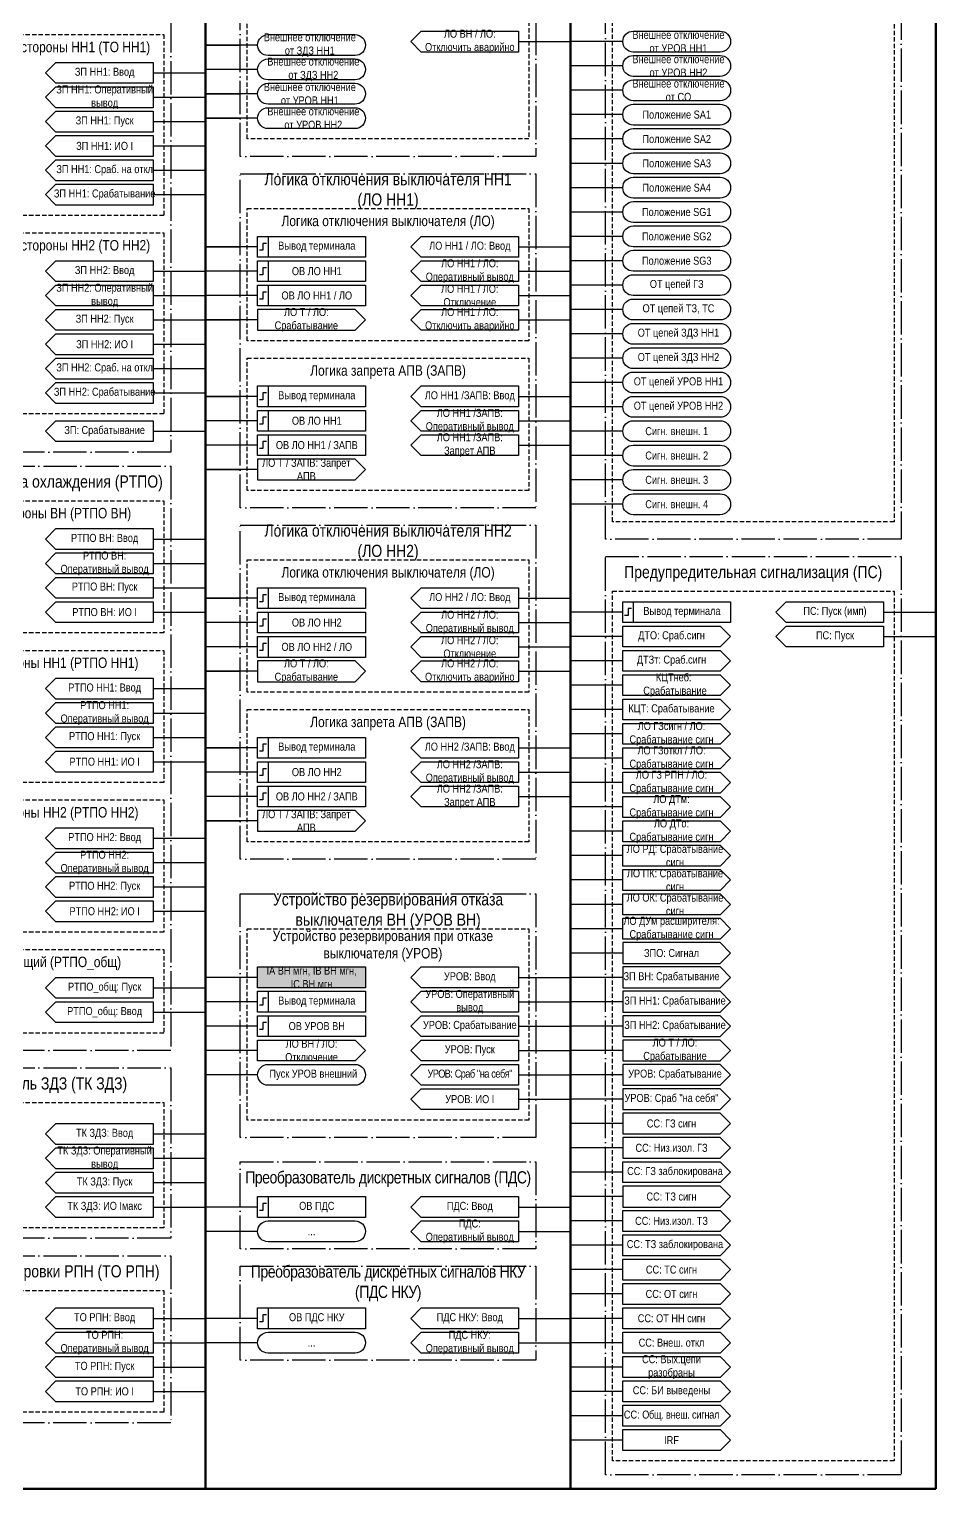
# Model space of a CAD drawing. Header units: millimetres. Extents: x -1143 to 1170, y -154 to 695.
# Drawn here: x -693.7 to -433, y 2 to 421.6 of the extents above; entities that cross this region are included whole.
import ezdxf

# ---------------------------------------------------------------- set-up
doc = ezdxf.new("R2010")
doc.units = ezdxf.units.MM
doc.linetypes.add('ACAD_ISO04W100', pattern=[30, 24, -3, 0, -3])
doc.linetypes.add('штриховая2', pattern=[0.375, 0.25, -0.125])
doc.layers.add('TEXT', color=7, linetype='Continuous', lineweight=25)
doc.layers.add('Основная', color=7, linetype='Continuous')
doc.styles.add('2.5_Gost_RD', font='ARIALN.TTF', dxfattribs={"height": 2.5})
doc.styles.add('3.5_Gost_RD', font='ARIALN.TTF', dxfattribs={"height": 3.5})

msp = doc.modelspace()

# ---------------------------------------------------------------- hatches: boundary and pattern name
at = {"ltscale": 100, "true_color": 0xef8637}
h = msp.add_hatch(color=30, dxfattribs=at)
h.dxf.hatch_style = 1
h.paths.add_polyline_path([(-628, 152), (-597, 152), (-597, 146), (-628, 146)])

# ---------------------------------------------------------------- linework, layer by layer
at = {"lineweight": 100, "ltscale": 100}
for p, q in [((-643, 658), (-643, 2)), ((-538, 658), (-538, 2)), ((-433, 658), (-433, 2)), ((-958, 2), (-433, 2))]:
    msp.add_line(p, q, dxfattribs=at)
at = {"ltscale": 100}
for p, q in [((-628, 417), (-643, 417)), ((-643, 417), (-633, 417)), ((-553, 418), (-538, 418)), ((-523, 418), (-538, 418)), ((-658, 409), (-643, 409)), ((-628, 410), (-643, 410)), ((-523, 411), (-538, 411)), ((-628, 403), (-643, 403)), ((-643, 403), (-633, 403)), ((-523, 404), (-538, 404)), ((-658, 402), (-643, 402)), ((-686, 398), (-689, 395)), ((-689, 395), (-686, 392)), ((-686, 398), (-658, 398)), ((-658, 395), (-643, 395)), ((-628, 396), (-643, 396)), ((-643, 396), (-633, 396)), ((-523, 397), (-538, 397)), ((-686, 391), (-689, 388)), ((-686, 391), (-658, 391)), ((-689, 388), (-686, 385)), ((-658, 388), (-643, 388)), ((-523, 390), (-538, 390)), ((-523, 383), (-538, 383)), ((-658, 381), (-643, 381)), ((-658, 374), (-643, 374)), ((-523, 376), (-538, 376)), ((-523, 369), (-538, 369)), ((-523, 362), (-538, 362)), ((-628, 359), (-643, 359)), ((-643, 359), (-633, 359)), ((-553, 359), (-538, 359)), ((-523, 355), (-538, 355)), ((-658, 352), (-643, 352)), ((-628, 352), (-643, 352)), ((-553, 352), (-538, 352)), ((-658, 345), (-643, 345)), ((-628, 345), (-643, 345)), ((-553, 345), (-538, 345)), ((-523, 348), (-538, 348)), ((-686, 341), (-689, 338)), ((-686, 341), (-658, 341)), ((-523, 341), (-538, 341)), ((-689, 338), (-686, 335)), ((-658, 338), (-643, 338)), ((-628, 338), (-643, 338)), ((-643, 338), (-633, 338)), ((-553, 338), (-538, 338)), ((-686, 334), (-689, 331)), ((-686, 334), (-658, 334)), ((-523, 334), (-538, 334)), ((-689, 331), (-686, 328)), ((-658, 331), (-643, 331)), ((-658, 324), (-643, 324)), ((-523, 327), (-538, 327)), ((-523, 320), (-538, 320)), ((-658, 317), (-643, 317)), ((-628, 316), (-643, 316)), ((-643, 316), (-633, 316)), ((-553, 316), (-538, 316)), ((-523, 313), (-538, 313)), ((-628, 309), (-643, 309)), ((-553, 309), (-538, 309)), ((-658, 306), (-643, 306)), ((-523, 306), (-538, 306)), ((-628, 302), (-643, 302)), ((-553, 302), (-538, 302)), ((-523, 299), (-538, 299)), ((-628, 295), (-643, 295)), ((-643, 295), (-633, 295)), ((-523, 292), (-538, 292)), ((-523, 285), (-538, 285)), ((-658, 275), (-643, 275)), ((-658, 268), (-643, 268)), ((-686, 264), (-689, 261)), ((-689, 261), (-686, 258)), ((-686, 264), (-658, 264)), ((-658, 261), (-643, 261)), ((-686, 257), (-689, 254)), ((-686, 257), (-658, 257)), ((-628, 258), (-643, 258)), ((-643, 258), (-633, 258)), ((-553, 258), (-538, 258)), ((-689, 254), (-686, 251)), ((-658, 254), (-643, 254)), ((-523, 254), (-538, 254)), ((-448, 254), (-433, 254)), ((-628, 251), (-643, 251)), ((-553, 251), (-538, 251)), ((-628, 244), (-643, 244)), ((-553, 244), (-538, 244)), ((-523, 247), (-538, 247)), ((-448, 247), (-433, 247)), ((-523, 240), (-538, 240)), ((-628, 237), (-643, 237)), ((-643, 237), (-633, 237)), ((-553, 237), (-538, 237)), ((-658, 232), (-643, 232)), ((-523, 233), (-538, 233)), ((-658, 225), (-643, 225)), ((-523, 226), (-538, 226)), ((-686, 221), (-689, 218)), ((-686, 221), (-658, 221)), ((-523, 219), (-538, 219)), ((-689, 218), (-686, 215)), ((-686, 214), (-689, 211)), ((-686, 214), (-658, 214)), ((-658, 218), (-643, 218)), ((-628, 215), (-643, 215)), ((-643, 215), (-633, 215)), ((-553, 215), (-538, 215)), ((-689, 211), (-686, 208)), ((-658, 211), (-643, 211)), ((-523, 212), (-538, 212)), ((-628, 208), (-643, 208)), ((-553, 208), (-538, 208)), ((-523, 205), (-538, 205)), ((-628, 201), (-643, 201)), ((-553, 201), (-538, 201)), ((-523, 198), (-538, 198)), ((-628, 194), (-643, 194)), ((-643, 194), (-633, 194)), ((-658, 189), (-643, 189)), ((-523, 191), (-538, 191)), ((-658, 182), (-643, 182)), ((-523, 184), (-538, 184)), ((-686, 178), (-689, 175)), ((-686, 178), (-658, 178)), ((-523, 177), (-538, 177)), ((-689, 175), (-686, 172)), ((-658, 175), (-643, 175)), ((-686, 171), (-689, 168)), ((-689, 168), (-686, 165)), ((-686, 171), (-658, 171)), ((-658, 168), (-643, 168)), ((-523, 170), (-538, 170)), ((-523, 163), (-538, 163)), ((-523, 156), (-538, 156)), ((-686, 149), (-689, 146)), ((-686, 149), (-658, 149)), ((-628, 149), (-643, 149)), ((-553, 149), (-538, 149)), ((-523, 149), (-538, 149)), ((-689, 146), (-686, 143)), ((-658, 146), (-643, 146)), ((-686, 142), (-689, 139)), ((-689, 139), (-686, 136)), ((-686, 142), (-658, 142)), ((-658, 142), (-658, 136)), ((-658, 139), (-643, 139)), ((-628, 142), (-643, 142)), ((-553, 142), (-538, 142)), ((-523, 142), (-538, 142)), ((-658, 136), (-686, 136)), ((-628, 135), (-643, 135)), ((-553, 135), (-538, 135)), ((-523, 135), (-538, 135)), ((-628, 128), (-643, 128)), ((-553, 128), (-538, 128)), ((-523, 128), (-538, 128)), ((-628, 121), (-643, 121)), ((-553, 121), (-538, 121)), ((-523, 121), (-538, 121)), ((-553, 114), (-538, 114)), ((-523, 114), (-538, 114)), ((-523, 107), (-538, 107)), ((-658, 104), (-643, 104)), ((-658, 97), (-643, 97)), ((-523, 100), (-538, 100)), ((-686, 93), (-689, 90)), ((-686, 93), (-658, 93)), ((-523, 93), (-538, 93)), ((-689, 90), (-686, 87)), ((-658, 90), (-643, 90)), ((-686, 86), (-689, 83)), ((-686, 86), (-658, 86)), ((-523, 86), (-538, 86)), ((-689, 83), (-686, 80)), ((-658, 83), (-643, 83)), ((-628, 83), (-643, 83)), ((-553, 83), (-538, 83)), ((-628, 76), (-643, 76)), ((-553, 76), (-538, 76)), ((-523, 79), (-538, 79)), ((-523, 72), (-538, 72)), ((-523, 65), (-538, 65)), ((-523, 58), (-538, 58)), ((-658, 51), (-643, 51)), ((-628, 51), (-643, 51)), ((-553, 51), (-538, 51)), ((-523, 51), (-538, 51)), ((-658, 44), (-643, 44)), ((-628, 44), (-643, 44)), ((-553, 44), (-538, 44)), ((-523, 44), (-538, 44)), ((-686, 40), (-689, 37)), ((-686, 40), (-658, 40)), ((-689, 37), (-686, 34)), ((-658, 37), (-643, 37)), ((-523, 37), (-538, 37)), ((-686, 33), (-689, 30)), ((-689, 30), (-686, 27)), ((-686, 33), (-658, 33)), ((-658, 30), (-643, 30)), ((-523, 30), (-538, 30)), ((-523, 23), (-538, 23)), ((-523, 16), (-538, 16))]:
    msp.add_line(p, q, dxfattribs=at)
at = {"color": 251, "linetype": 'ACAD_ISO04W100', "lineweight": 30, "ltscale": 0.4, "true_color": 0x58595b}
for points in [[(-528, 658), (-443, 658), (-443, 275), (-528, 275)], [(-738, 485), (-653, 485), (-653, 300), (-738, 300)], [(-633, 460), (-548, 460), (-548, 385), (-633, 385)], [(-633, 380), (-548, 380), (-548, 284), (-633, 284)], [(-738, 296), (-653, 296), (-653, 128), (-738, 128)], [(-633, 279), (-548, 279), (-548, 183), (-633, 183)], [(-528, 270), (-443, 270), (-443, 6), (-528, 6)], [(-633, 173), (-548, 173), (-548, 103), (-633, 103)], [(-738, 123), (-653, 123), (-653, 74), (-738, 74)], [(-633, 96), (-548, 96), (-548, 71), (-633, 71)], [(-738, 69), (-653, 69), (-653, 21), (-738, 21)], [(-633, 66), (-548, 66), (-548, 39), (-633, 39)]]:
    msp.add_lwpolyline(points, close=True, dxfattribs=at)
at = {"linetype": 'штриховая2', "ltscale": 5}
for points in [[(-526, 648), (-445, 648), (-445, 280), (-526, 280)], [(-631, 450), (-550, 450), (-550, 390), (-631, 390)], [(-736, 420), (-655, 420), (-655, 368), (-736, 368)], [(-631, 370), (-550, 370), (-550, 332), (-631, 332)], [(-736, 363), (-655, 363), (-655, 311), (-736, 311)], [(-631, 327), (-550, 327), (-550, 289), (-631, 289)], [(-736, 286), (-655, 286), (-655, 248), (-736, 248)], [(-631, 269), (-550, 269), (-550, 231), (-631, 231)], [(-526, 260), (-445, 260), (-445, 10), (-526, 10)], [(-736, 243), (-655, 243), (-655, 205), (-736, 205)], [(-631, 226), (-550, 226), (-550, 188), (-631, 188)], [(-736, 200), (-655, 200), (-655, 162), (-736, 162)], [(-631, 163), (-550, 163), (-550, 108), (-631, 108)], [(-736, 157), (-655, 157), (-655, 133), (-736, 133)], [(-736, 113), (-655, 113), (-655, 77), (-736, 77)], [(-736, 59), (-655, 59), (-655, 24), (-736, 24)]]:
    msp.add_lwpolyline(points, close=True, dxfattribs=at)
at = {"ltscale": 100}
for points in [[(-625, 414, -1), (-625, 420), (-600, 420, -1), (-600, 414)], [(-520, 415, -1), (-520, 421), (-495, 421, -1), (-495, 415)], [(-625, 407, -1), (-625, 413), (-600, 413, -1), (-600, 407)], [(-520, 408, -1), (-520, 414), (-495, 414, -1), (-495, 408)], [(-520, 401, -1), (-520, 407), (-495, 407, -1), (-495, 401)], [(-625, 400, -1), (-625, 406), (-600, 406, -1), (-600, 400)], [(-625, 393, -1), (-625, 399), (-600, 399, -1), (-600, 393)], [(-520, 394, -1), (-520, 400), (-495, 400, -1), (-495, 394)], [(-520, 387, -1), (-520, 393), (-495, 393, -1), (-495, 387)], [(-520, 380, -1), (-520, 386), (-495, 386, -1), (-495, 380)], [(-520, 373, -1), (-520, 379), (-495, 379, -1), (-495, 373)], [(-520, 366, -1), (-520, 372), (-495, 372, -1), (-495, 366)], [(-520, 359, -1), (-520, 365), (-495, 365, -1), (-495, 359)], [(-520, 352, -1), (-520, 358), (-495, 358, -1), (-495, 352)], [(-520, 345, -1), (-520, 351), (-495, 351, -1), (-495, 345)], [(-520, 338, -1), (-520, 344), (-495, 344, -1), (-495, 338)], [(-520, 331, -1), (-520, 337), (-495, 337, -1), (-495, 331)], [(-520, 324, -1), (-520, 330), (-495, 330, -1), (-495, 324)], [(-520, 317, -1), (-520, 323), (-495, 323, -1), (-495, 317)], [(-520, 310, -1), (-520, 316), (-495, 316, -1), (-495, 310)], [(-520, 303, -1), (-520, 309), (-495, 309, -1), (-495, 303)], [(-520, 296, -1), (-520, 302), (-495, 302, -1), (-495, 296)], [(-520, 289, -1), (-520, 295), (-495, 295, -1), (-495, 289)], [(-520, 282, -1), (-520, 288), (-495, 288, -1), (-495, 282)], [(-625, 118, -1), (-625, 124), (-600, 124, -1), (-600, 118)], [(-625, 73, -1), (-625, 79), (-600, 79, -1), (-600, 73)], [(-625, 41, -1), (-625, 47), (-600, 47, -1), (-600, 41)]]:
    msp.add_lwpolyline(points, format="xyb", close=True, dxfattribs=at)
for points in [[(-689, 409), (-686, 412), (-658, 412), (-658, 406), (-686, 406), (-689, 409)], [(-689, 402), (-686, 405), (-658, 405), (-658, 399), (-686, 399), (-689, 402)], [(-689, 395), (-686, 398), (-658, 398), (-658, 392), (-686, 392), (-689, 395)], [(-689, 388), (-686, 391), (-658, 391), (-658, 385), (-686, 385), (-689, 388)], [(-584, 359), (-581, 362), (-553, 362), (-553, 356), (-581, 356), (-584, 359)], [(-689, 352), (-686, 355), (-658, 355), (-658, 349), (-686, 349), (-689, 352)], [(-584, 352), (-581, 355), (-553, 355), (-553, 349), (-581, 349), (-584, 352)], [(-689, 345), (-686, 348), (-658, 348), (-658, 342), (-686, 342), (-689, 345)], [(-689, 338), (-686, 341), (-658, 341), (-658, 335), (-686, 335), (-689, 338)], [(-597, 338), (-600, 341), (-628, 341), (-628, 335), (-600, 335), (-597, 338)], [(-689, 331), (-686, 334), (-658, 334), (-658, 328), (-686, 328), (-689, 331)], [(-584, 316), (-581, 319), (-553, 319), (-553, 313), (-581, 313), (-584, 316)], [(-584, 309), (-581, 312), (-553, 312), (-553, 306), (-581, 306), (-584, 309)], [(-597, 295), (-600, 298), (-628, 298), (-628, 292), (-600, 292), (-597, 295)], [(-689, 275), (-686, 278), (-658, 278), (-658, 272), (-686, 272), (-689, 275)], [(-689, 268), (-686, 271), (-658, 271), (-658, 265), (-686, 265), (-689, 268)], [(-689, 261), (-686, 264), (-658, 264), (-658, 258), (-686, 258), (-689, 261)], [(-584, 258), (-581, 261), (-553, 261), (-553, 255), (-581, 255), (-584, 258)], [(-689, 254), (-686, 257), (-658, 257), (-658, 251), (-686, 251), (-689, 254)], [(-479, 254), (-476, 257), (-448, 257), (-448, 251), (-476, 251), (-479, 254)], [(-584, 251), (-581, 254), (-553, 254), (-553, 248), (-581, 248), (-584, 251)], [(-523, 250), (-495, 250), (-492, 247), (-495, 244), (-523, 244), (-523, 250)], [(-479, 247), (-476, 250), (-448, 250), (-448, 244), (-476, 244), (-479, 247)], [(-597, 237), (-600, 240), (-628, 240), (-628, 234), (-600, 234), (-597, 237)], [(-523, 243), (-495, 243), (-492, 240), (-495, 237), (-523, 237), (-523, 243)], [(-689, 232), (-686, 235), (-658, 235), (-658, 229), (-686, 229), (-689, 232)], [(-523, 236), (-495, 236), (-492, 233), (-495, 230), (-523, 230), (-523, 236)], [(-689, 225), (-686, 228), (-658, 228), (-658, 222), (-686, 222), (-689, 225)], [(-523, 229), (-495, 229), (-492, 226), (-495, 223), (-523, 223), (-523, 229)], [(-689, 218), (-686, 221), (-658, 221), (-658, 215), (-686, 215), (-689, 218)], [(-523, 222), (-495, 222), (-492, 219), (-495, 216), (-523, 216), (-523, 222)], [(-689, 211), (-686, 214), (-658, 214), (-658, 208), (-686, 208), (-689, 211)], [(-584, 215), (-581, 218), (-553, 218), (-553, 212), (-581, 212), (-584, 215)], [(-523, 215), (-495, 215), (-492, 212), (-495, 209), (-523, 209), (-523, 215)], [(-584, 208), (-581, 211), (-553, 211), (-553, 205), (-581, 205), (-584, 208)], [(-523, 208), (-495, 208), (-492, 205), (-495, 202), (-523, 202), (-523, 208)], [(-523, 201), (-495, 201), (-492, 198), (-495, 195), (-523, 195), (-523, 201)], [(-597, 194), (-600, 197), (-628, 197), (-628, 191), (-600, 191), (-597, 194)], [(-523, 194), (-495, 194), (-492, 191), (-495, 188), (-523, 188), (-523, 194)], [(-689, 189), (-686, 192), (-658, 192), (-658, 186), (-686, 186), (-689, 189)], [(-689, 182), (-686, 185), (-658, 185), (-658, 179), (-686, 179), (-689, 182)], [(-523, 187), (-495, 187), (-492, 184), (-495, 181), (-523, 181), (-523, 187)], [(-689, 175), (-686, 178), (-658, 178), (-658, 172), (-686, 172), (-689, 175)], [(-523, 180), (-495, 180), (-492, 177), (-495, 174), (-523, 174), (-523, 180)], [(-523, 173), (-495, 173), (-492, 170), (-495, 167), (-523, 167), (-523, 173)], [(-689, 168), (-686, 171), (-658, 171), (-658, 165), (-686, 165), (-689, 168)], [(-523, 166), (-495, 166), (-492, 163), (-495, 160), (-523, 160), (-523, 166)], [(-492, 156), (-495, 159), (-523, 159), (-523, 153), (-495, 153), (-492, 156)], [(-492, 149), (-495, 152), (-523, 152), (-523, 146), (-495, 146), (-492, 149)], [(-689, 146), (-686, 149), (-658, 149), (-658, 143), (-686, 143), (-689, 146)], [(-492, 142), (-495, 145), (-523, 145), (-523, 139), (-495, 139), (-492, 142)], [(-492, 135), (-495, 138), (-523, 138), (-523, 132), (-495, 132), (-492, 135)], [(-628, 131), (-600, 131), (-597, 128), (-600, 125), (-628, 125), (-628, 131)], [(-492, 128), (-495, 131), (-523, 131), (-523, 125), (-495, 125), (-492, 128)], [(-492, 121), (-495, 124), (-523, 124), (-523, 118), (-495, 118), (-492, 121)], [(-492, 114), (-495, 117), (-523, 117), (-523, 111), (-495, 111), (-492, 114)], [(-492, 107), (-495, 110), (-523, 110), (-523, 104), (-495, 104), (-492, 107)], [(-689, 104), (-686, 107), (-658, 107), (-658, 101), (-686, 101), (-689, 104)], [(-492, 100), (-495, 103), (-523, 103), (-523, 97), (-495, 97), (-492, 100)], [(-689, 97), (-686, 100), (-658, 100), (-658, 94), (-686, 94), (-689, 97)], [(-689, 90), (-686, 93), (-658, 93), (-658, 87), (-686, 87), (-689, 90)], [(-523, 96), (-495, 96), (-492, 93), (-495, 90), (-523, 90), (-523, 96)], [(-492, 86), (-495, 89), (-523, 89), (-523, 83), (-495, 83), (-492, 86)], [(-689, 83), (-686, 86), (-658, 86), (-658, 80), (-686, 80), (-689, 83)], [(-523, 82), (-495, 82), (-492, 79), (-495, 76), (-523, 76), (-523, 82)], [(-523, 75), (-495, 75), (-492, 72), (-495, 69), (-523, 69), (-523, 75)], [(-523, 68), (-495, 68), (-492, 65), (-495, 62), (-523, 62), (-523, 68)], [(-523, 61), (-495, 61), (-492, 58), (-495, 55), (-523, 55), (-523, 61)], [(-689, 51), (-686, 54), (-658, 54), (-658, 48), (-686, 48), (-689, 51)], [(-523, 54), (-495, 54), (-492, 51), (-495, 48), (-523, 48), (-523, 54)], [(-689, 44), (-686, 47), (-658, 47), (-658, 41), (-686, 41), (-689, 44)], [(-523, 47), (-495, 47), (-492, 44), (-495, 41), (-523, 41), (-523, 47)], [(-689, 37), (-686, 40), (-658, 40), (-658, 34), (-686, 34), (-689, 37)], [(-523, 40), (-495, 40), (-492, 37), (-495, 34), (-523, 34), (-523, 40)], [(-689, 30), (-686, 33), (-658, 33), (-658, 27), (-686, 27), (-689, 30)], [(-523, 33), (-495, 33), (-492, 30), (-495, 27), (-523, 27), (-523, 33)], [(-523, 26), (-495, 26), (-492, 23), (-495, 20), (-523, 20), (-523, 26)], [(-523, 19), (-495, 19), (-492, 16), (-495, 13), (-523, 13), (-523, 19)]]:
    msp.add_lwpolyline(points, dxfattribs=at)
for points in [[(-686, 384), (-658, 384), (-658, 378), (-686, 378), (-689, 381)], [(-686, 377), (-658, 377), (-658, 371), (-686, 371), (-689, 374)], [(-628, 362), (-625, 362), (-625, 356), (-628, 356)], [(-628, 362), (-597, 362), (-597, 356), (-628, 356)], [(-628, 355), (-625, 355), (-625, 349), (-628, 349)], [(-628, 355), (-597, 355), (-597, 349), (-628, 349)], [(-628, 348), (-625, 348), (-625, 342), (-628, 342)], [(-628, 348), (-597, 348), (-597, 342), (-628, 342)], [(-686, 327), (-658, 327), (-658, 321), (-686, 321), (-689, 324)], [(-686, 320), (-658, 320), (-658, 314), (-686, 314), (-689, 317)], [(-628, 319), (-625, 319), (-625, 313), (-628, 313)], [(-628, 319), (-597, 319), (-597, 313), (-628, 313)], [(-628, 312), (-625, 312), (-625, 306), (-628, 306)], [(-628, 312), (-597, 312), (-597, 306), (-628, 306)], [(-686, 309), (-658, 309), (-658, 303), (-686, 303), (-689, 306)], [(-628, 305), (-625, 305), (-625, 299), (-628, 299)], [(-628, 305), (-597, 305), (-597, 299), (-628, 299)], [(-628, 261), (-625, 261), (-625, 255), (-628, 255)], [(-628, 261), (-597, 261), (-597, 255), (-628, 255)], [(-523, 257), (-520, 257), (-520, 251), (-523, 251)], [(-523, 257), (-492, 257), (-492, 251), (-523, 251)], [(-628, 254), (-625, 254), (-625, 248), (-628, 248)], [(-628, 254), (-597, 254), (-597, 248), (-628, 248)], [(-628, 247), (-625, 247), (-625, 241), (-628, 241)], [(-628, 247), (-597, 247), (-597, 241), (-628, 241)], [(-628, 218), (-625, 218), (-625, 212), (-628, 212)], [(-628, 218), (-597, 218), (-597, 212), (-628, 212)], [(-628, 211), (-625, 211), (-625, 205), (-628, 205)], [(-628, 211), (-597, 211), (-597, 205), (-628, 205)], [(-628, 204), (-625, 204), (-625, 198), (-628, 198)], [(-628, 204), (-597, 204), (-597, 198), (-628, 198)], [(-628, 152), (-597, 152), (-597, 146), (-628, 146)], [(-581, 152), (-553, 152), (-553, 146), (-581, 146), (-584, 149)], [(-628, 145), (-625, 145), (-625, 139), (-628, 139)], [(-628, 145), (-597, 145), (-597, 139), (-628, 139)], [(-581, 145), (-553, 145), (-553, 139), (-581, 139), (-584, 142)], [(-628, 138), (-597, 138), (-597, 132), (-628, 132)], [(-628, 138), (-625, 138), (-625, 132), (-628, 132)], [(-581, 138), (-553, 138), (-553, 132), (-581, 132), (-584, 135)], [(-581, 131), (-553, 131), (-553, 125), (-581, 125), (-584, 128)], [(-581, 124), (-553, 124), (-553, 118), (-581, 118), (-584, 121)], [(-581, 117), (-553, 117), (-553, 111), (-581, 111), (-584, 114)], [(-628, 86), (-625, 86), (-625, 80), (-628, 80)], [(-628, 86), (-597, 86), (-597, 80), (-628, 80)], [(-553, 86), (-553, 80), (-581, 80), (-584, 83), (-581, 86)], [(-553, 79), (-553, 73), (-581, 73), (-584, 76), (-581, 79)], [(-628, 54), (-625, 54), (-625, 48), (-628, 48)], [(-628, 54), (-597, 54), (-597, 48), (-628, 48)], [(-553, 54), (-553, 48), (-581, 48), (-584, 51), (-581, 54)], [(-553, 47), (-553, 41), (-581, 41), (-584, 44), (-581, 47)]]:
    msp.add_lwpolyline(points, close=True, dxfattribs=at)
at = {"lineweight": 30, "ltscale": 100}
for points in [[(-625.5, 360), (-626.5, 360), (-626.5, 358), (-627.5, 358)], [(-625.5, 353), (-626.5, 353), (-626.5, 351), (-627.5, 351)], [(-625.5, 346), (-626.5, 346), (-626.5, 344), (-627.5, 344)], [(-625.5, 317), (-626.5, 317), (-626.5, 315), (-627.5, 315)], [(-625.5, 310), (-626.5, 310), (-626.5, 308), (-627.5, 308)], [(-625.5, 303), (-626.5, 303), (-626.5, 301), (-627.5, 301)], [(-625.5, 259), (-626.5, 259), (-626.5, 257), (-627.5, 257)], [(-625.5, 252), (-626.5, 252), (-626.5, 250), (-627.5, 250)], [(-520.5, 255), (-521.5, 255), (-521.5, 253), (-522.5, 253)], [(-625.5, 245), (-626.5, 245), (-626.5, 243), (-627.5, 243)], [(-625.5, 216), (-626.5, 216), (-626.5, 214), (-627.5, 214)], [(-625.5, 209), (-626.5, 209), (-626.5, 207), (-627.5, 207)], [(-625.5, 202), (-626.5, 202), (-626.5, 200), (-627.5, 200)], [(-625.5, 143), (-626.5, 143), (-626.5, 141), (-627.5, 141)], [(-625.5, 136), (-626.5, 136), (-626.5, 134), (-627.5, 134)], [(-625.5, 84), (-626.5, 84), (-626.5, 82), (-627.5, 82)], [(-625.5, 52), (-626.5, 52), (-626.5, 50), (-627.5, 50)]]:
    msp.add_lwpolyline(points, dxfattribs=at)
at = {"layer": 'Основная', "ltscale": 100}
for points in [[(-553, 421), (-553, 415), (-581, 415), (-584, 418), (-581, 421)], [(-553, 348), (-553, 342), (-581, 342), (-584, 345), (-581, 348)], [(-553, 341), (-553, 335), (-581, 335), (-584, 338), (-581, 341)], [(-553, 305), (-553, 299), (-581, 299), (-584, 302), (-581, 305)], [(-553, 247), (-553, 241), (-581, 241), (-584, 244), (-581, 247)], [(-553, 240), (-553, 234), (-581, 234), (-584, 237), (-581, 240)], [(-553, 204), (-553, 198), (-581, 198), (-584, 201), (-581, 204)]]:
    msp.add_lwpolyline(points, close=True, dxfattribs=at)

# ---------------------------------------------------------------- texts
at = {"ltscale": 100, "attachment_point": 5}
for s, insert, char_height, width, style in [('Внешнее отключение от ЗДЗ НН1', (-613, 417), 2.3, 29.0159, '2.5_Gost_RD'), ('Внешнее отключение от УРОВ НН1', (-507, 418), 2.3, 28.6355, '2.5_Gost_RD'), ('Внешнее отключение от ЗДЗ НН2', (-612, 410), 2.3, 27.4039, '2.5_Gost_RD'), ('Внешнее отключение от УРОВ НН2', (-507, 411), 2.3, 27.8474, '2.5_Gost_RD'), ('ЗП НН1: Ввод', (-672, 409), 2.3, 28, '2.5_Gost_RD'), ('Внешнее отключение от СО', (-507, 404), 2.3, 28.3203, '2.5_Gost_RD'), ('ЗП НН1: Оперативный вывод', (-672, 402), 2.3, 28, '2.5_Gost_RD'), ('Внешнее отключение от УРОВ НН1', (-613, 403), 2.3, 28.5199, '2.5_Gost_RD'), ('Внешнее отключение от УРОВ НН2', (-612, 396), 2.3, 27.6519, '2.5_Gost_RD'), ('ЗП НН1: Пуск', (-672, 395), 2.3, 28, '2.5_Gost_RD'), ('Положение SA1', (-507.5, 397), 2.3, 31, '2.5_Gost_RD'), ('Положение SA2', (-507.5, 390), 2.3, 31, '2.5_Gost_RD'), ('ЗП НН1: ИО I', (-672, 388), 2.3, 28, '2.5_Gost_RD'), ('Положение SA3', (-507.5, 383), 2.3, 31, '2.5_Gost_RD'), ('Положение SA4', (-507.5, 376), 2.3, 31, '2.5_Gost_RD'), ('Положение SG1', (-507.5, 369), 2.3, 31, '2.5_Gost_RD'), ('\\pt23;Положение SG2', (-507.5, 362), 2.3, 31, '2.5_Gost_RD'), ('ЗП НН2: Ввод', (-672, 352), 2.3, 28, '2.5_Gost_RD'), ('Положение SG3', (-507.5, 355), 2.3, 31, '2.5_Gost_RD'), ('ЗП НН2: Оперативный вывод', (-672, 345), 2.3, 28, '2.5_Gost_RD'), ('ОТ цепей ГЗ', (-507.5, 348), 2.3, 31, '2.5_Gost_RD'), ('ЗП НН2: Пуск', (-672, 338), 2.3, 28, '2.5_Gost_RD'), ('ОТ цепей ЗДЗ НН1', (-507, 334), 2.3, 31, '2.5_Gost_RD'), ('ЗП НН2: ИО I', (-672, 331), 2.3, 28, '2.5_Gost_RD'), ('ОТ цепей ЗДЗ НН2', (-507, 327), 2.3, 31, '2.5_Gost_RD'), ('ОТ цепей УРОВ НН1', (-507, 320), 2.3, 31, '2.5_Gost_RD'), ('ОТ цепей УРОВ НН2', (-507, 313), 2.3, 31, '2.5_Gost_RD'), ('Сигн. внешн. 1', (-507.5, 306), 2.3, 31, '2.5_Gost_RD'), ('Сигн. внешн. 2', (-507.5, 299), 2.3, 31, '2.5_Gost_RD'), ('Сигн. внешн. 3', (-507.5, 292), 2.3, 31, '2.5_Gost_RD'), ('Сигн. внешн. 4', (-507.5, 285), 2.3, 31, '2.5_Gost_RD'), ('РТПО ВН: Ввод', (-672, 275), 2.3, 28, '2.5_Gost_RD'), ('РТПО ВН: Оперативный вывод', (-672, 268), 2.3, 28, '2.5_Gost_RD'), ('РТПО ВН: Пуск', (-672, 261), 2.3, 28, '2.5_Gost_RD'), ('РТПО ВН: ИО I', (-672, 254), 2.3, 28, '2.5_Gost_RD'), ('РТПО НН1: Ввод', (-672, 232), 2.3, 28, '2.5_Gost_RD'), ('РТПО НН1: Оперативный вывод', (-672, 225), 2.3, 28, '2.5_Gost_RD'), ('ЛО ГЗсигн / ЛО: Срабатывание сигн', (-509, 219), 2.3, 28, '2.5_Gost_RD'), ('РТПО НН1: Пуск', (-672, 218), 2.3, 28, '2.5_Gost_RD'), ('ЛО ГЗоткл / ЛО: Срабатывание сигн', (-509, 212), 2.3, 28, '2.5_Gost_RD'), ('РТПО НН1: ИО I', (-672, 211), 2.3, 28, '2.5_Gost_RD'), ('ЛО ГЗ РПН / ЛО: Срабатывание сигн', (-509, 205), 2.3, 28, '2.5_Gost_RD'), ('ЛО ДТм: Срабатывание сигн', (-509, 198), 2.3, 28, '2.5_Gost_RD'), ('ЛО ДТо: Срабатывание сигн', (-509, 191), 2.3, 28, '2.5_Gost_RD'), ('РТПО НН2: Ввод', (-672, 189), 2.3, 28, '2.5_Gost_RD'), ('РТПО НН2: Оперативный вывод', (-672, 182), 2.3, 28, '2.5_Gost_RD'), ('ЛО РД: Срабатывание сигн', (-508, 184), 2.3, 28, '2.5_Gost_RD'), ('РТПО НН2: Пуск', (-672, 175), 2.3, 28, '2.5_Gost_RD'), ('ЛО ПК: Срабатывание сигн', (-508, 177), 2.3, 28, '2.5_Gost_RD'), ('ЛО ОК: Срабатывание сигн', (-508, 170), 2.3, 28, '2.5_Gost_RD'), ('РТПО НН2: ИО I', (-672, 168), 2.3, 28, '2.5_Gost_RD'), ('ЛО ДУм расширителя: Срабатывание сигн', (-509, 163), 2.3, 28, '2.5_Gost_RD'), ('РТПО_общ: Пуск', (-672, 146), 2.3, 28, '2.5_Gost_RD'), ('УРОВ: Ввод', (-567, 149), 2.3, 28, '2.5_Gost_RD'), ('ЗП ВН: Срабатывание ', (-509, 149), 2.3, 28, '2.5_Gost_RD'), ('УРОВ: Оперативный вывод', (-567, 142), 2.3, 28, '2.5_Gost_RD'), ('ЗП НН1: Срабатывание', (-508, 142), 2.3, 27.933, '2.5_Gost_RD'), ('РТПО_общ: Ввод', (-672, 139), 2.3, 28, '2.5_Gost_RD'), ('ЗП НН2: Срабатывание', (-508, 135), 2.3, 27.933, '2.5_Gost_RD'), ('{\\C30;\\c3639023;Токовый контроль ЗДЗ (ТК ЗДЗ)}', (-695.5, 118), 3.5, 85, '3.5_Gost_RD'), ('ТК ЗДЗ: Ввод', (-672, 104), 2.3, 28, '2.5_Gost_RD'), ('СС: ГЗ сигн', (-509, 107), 2.3, 28, '2.5_Gost_RD'), ('СС: Низ.изол. ГЗ', (-509, 100), 2.3, 28, '2.5_Gost_RD'), ('ТК ЗДЗ: Оперативный вывод', (-672, 97), 2.3, 28, '2.5_Gost_RD'), ('ТК ЗДЗ: Пуск', (-672, 90), 2.3, 28, '2.5_Gost_RD'), ('ТК ЗДЗ: ИО Iмакс', (-672, 83), 2.3, 28, '2.5_Gost_RD'), ('ПДС: Ввод', (-567, 83), 2.3, 28, '2.5_Gost_RD'), ('СС: ТЗ сигн', (-509, 86), 2.3, 28, '2.5_Gost_RD'), ('СС: Низ.изол. ТЗ', (-509, 79), 2.3, 28, '2.5_Gost_RD'), ('ПДС: ^JОперативный вывод', (-567, 76), 2.3, 28, '2.5_Gost_RD'), ('...', (-612.5, 76), 2.3, 31, '2.5_Gost_RD'), ('СС: ТС сигн', (-509, 65), 2.3, 28, '2.5_Gost_RD'), ('СС: ОТ сигн', (-509, 58), 2.3, 28, '2.5_Gost_RD'), ('ТО РПН: Ввод', (-672, 51), 2.3, 28, '2.5_Gost_RD'), ('ПДС НКУ: Ввод', (-567, 51), 2.3, 28, '2.5_Gost_RD'), ('СС: ОТ НН сигн', (-509, 51), 2.3, 28, '2.5_Gost_RD'), ('ТО РПН: Оперативный вывод', (-672, 44), 2.3, 27.0952, '2.5_Gost_RD'), ('ПДС НКУ: ^JОперативный вывод', (-567, 44), 2.3, 28, '2.5_Gost_RD'), ('...', (-612.5, 44), 2.3, 31, '2.5_Gost_RD'), ('СС: Внеш. откл', (-509, 44), 2.3, 28, '2.5_Gost_RD'), ('ТО РПН: Пуск', (-672, 37), 2.3, 28, '2.5_Gost_RD'), ('СС: Вых.цепи разобраны', (-509, 37), 2.3, 28, '2.5_Gost_RD'), ('ТО РПН: ИО I', (-672, 30), 2.3, 28, '2.5_Gost_RD'), ('СС: БИ выведены', (-509, 30), 2.3, 28, '2.5_Gost_RD')]:
    msp.add_mtext(s, dxfattribs=dict(at, insert=insert, char_height=char_height, width=width, style=style))
at = {"color": 30, "ltscale": 100, "true_color": 0xef8637, "attachment_point": 5, "style": '3.5_Gost_RD'}
for s, insert, char_height, width in [('Защита от перегрузки стороны НН1 (ТО НН1)', (-695.5, 416), 3, 81), ('Логика отключения выключателя НН1 (ЛО НН1)', (-590.5, 375), 3.5, 76.6201), ('Логика отключения выключателя (ЛО)', (-590.5, 366), 3, 81), ('Защита от перегрузки стороны НН2 (ТО НН2)', (-695.5, 359), 3, 81), ('Логика запрета АПВ (ЗАПВ)', (-590.5, 323), 3, 81), ('Токовые органы пуска охлаждения (РТПО)', (-695.5, 291), 3.5, 85), ('Токовый орган стороны ВН (РТПО ВН)', (-695.5, 282), 3, 81), ('Логика отключения выключателя НН2 (ЛО НН2)', (-590.5, 274), 3.5, 76.6201), ('Логика отключения выключателя (ЛО)', (-590.5, 265), 3, 81), ('Предупредительная сигнализация (ПС)', (-485.5, 265), 3.5, 85), ('Токовый орган стороны НН1 (РТПО НН1)', (-695.5, 239), 3, 81), ('Логика запрета АПВ (ЗАПВ)', (-590.5, 222), 3, 81), ('Токовый орган стороны НН2 (РТПО НН2)', (-695.5, 196), 3, 81), ('Устройство резервирования отказа выключателя ВН (УРОВ ВН)', (-590.5, 168), 3.5, 85), ('Устройство резервирования при отказе выключателя (УРОВ)', (-592, 158), 3, 81), ('Токовый орган общий (РТПО_общ)', (-695.5, 153), 3, 81), ('{\\T0.95;Преобразователь дискретных сигналов (ПДС)}', (-590.5, 91), 3.5, 85), ('Токовый орган блокировки РПН (ТО РПН)', (-695.5, 64), 3.5, 85), ('{\\T0.95;Преобразователь дискретных сигналов НКУ (ПДС НКУ)}', (-590.5, 61), 3.5, 85)]:
    msp.add_mtext(s, dxfattribs=dict(at, insert=insert, char_height=char_height, width=width))
at = {"color": 0, "ltscale": 100, "char_height": 2.3, "attachment_point": 5, "style": '2.5_Gost_RD'}
for s, insert, width in [('{\\C256;Вывод терминала}', (-611, 359), 28), ('{\\C256;Вывод терминала}', (-611, 316), 28), ('{\\C256;Вывод терминала}', (-611, 258), 28), ('{\\C256;Вывод терминала}', (-611, 215), 28), ('{\\C256;ЗПО: Сигнал}', (-509, 156), 28), ('{\\C256;IA ВН мгн, IB ВН мгн, IC ВН мгн}', (-612.5, 149), 25.9291), ('{\\C256;УРОВ: Срабатывание}', (-567, 135), 28), ('{\\C256;УРОВ: Пуск}', (-567, 128), 28), ('{\\T0.9;\\C256;УРОВ: Сраб "на себя"}', (-567, 121), 28), ('{\\C256;УРОВ: Срабатывание}', (-508, 121), 28), ('{\\C256;УРОВ: Сраб "на себя"}', (-509, 114), 28), ('{\\C256;ОВ ПДС}', (-611, 83), 28), ('{\\C256;ОВ ПДС НКУ}', (-611, 51), 28)]:
    msp.add_mtext(s, dxfattribs=dict(at, insert=insert, width=width))
at = {"layer": 'TEXT', "ltscale": 100, "char_height": 2.3, "attachment_point": 5, "style": '2.5_Gost_RD'}
for s, insert, width in [('ЛО ВН / ЛО: Отключить аварийно', (-567, 418), 27.4557), ('ЗП НН1: Сраб. на откл', (-672, 381), 28), ('ЛО НН1 / ЛО: Ввод', (-567, 359), 28), ('ЛО НН1 / ЛО: Оперативный вывод', (-567, 352), 28), ('ЛО НН1 / ЛО: Отключение', (-567, 345), 28), ('ЛО НН1 / ЛО: Отключить аварийно', (-567, 338), 29.7284), ('ОТ цепей ТЗ, ТС', (-507, 341), 31), ('ЗП НН2: Сраб. на откл', (-672, 324), 28), ('ЛО НН1 /ЗАПВ: Ввод', (-567, 316), 28), ('ЛО НН1 /ЗАПВ: Оперативный вывод', (-567, 309), 28), ('ЛО НН1 /ЗАПВ: Запрет АПВ', (-567, 302), 28), ('ЛО Т / ЗАПВ: Запрет АПВ', (-614, 295), 28), ('ЛО НН2 / ЛО: Ввод', (-567, 258), 28), ('ЛО НН2 / ЛО: Оперативный вывод', (-567, 251), 28), ('Вывод терминала', (-506, 254), 28), ('ПС: Пуск (имп)', (-462, 254), 28), ('ПС: Пуск', (-462, 247), 28), ('ЛО НН2 / ЛО: Отключение', (-567, 244), 28), ('ЛО НН2 / ЛО: Отключить аварийно', (-567, 237), 29.7284), ('ЛО НН2 /ЗАПВ: Ввод', (-567, 215), 28), ('ЛО НН2 /ЗАПВ: Оперативный вывод', (-567, 208), 28), ('ЛО НН2 /ЗАПВ: Запрет АПВ', (-567, 201), 28), ('ЛО Т / ЗАПВ: Запрет АПВ', (-614, 194), 28), ('ЛО ВН / ЛО: Отключение', (-612.5, 128), 28.6715), ('ЛО Т / ЛО: Срабатывание', (-508, 128), 28), ('СС: {\\T0.95;Общ. внеш. сигнал}', (-509, 23), 28)]:
    msp.add_mtext(s, dxfattribs=dict(at, insert=insert, width=width))
at = {"layer": 'TEXT', "color": 0, "ltscale": 100, "char_height": 2.3, "attachment_point": 5, "style": '2.5_Gost_RD'}
for s, insert, width in [('{\\C256;ЗП НН1: Срабатывание}', (-672, 374), 27.8405), ('{\\C256;ОВ ЛО НН1}', (-611, 352), 28), ('{\\C256;ЗП НН2: Срабатывание}', (-672, 317), 27.6204), ('{\\C256;ЗП: Срабатывание}', (-672, 306), 27.6204), ('{\\C256;ОВ ЛО НН1}', (-611, 309), 28), ('{\\C256;ОВ ЛО НН2}', (-611, 251), 28), ('{\\C256;ОВ ЛО НН2}', (-611, 208), 28), ('{\\C256;Вывод терминала}', (-611, 142), 28), ('{\\C256;ОВ УРОВ ВН}', (-611, 135), 28), ('{\\C256;Пуск УРОВ внешний}', (-612, 121), 31), ('{\\C256;УРОВ: ИО I}', (-567, 114), 28), ('{\\C256;СС: ГЗ заблокирована}', (-508, 93), 28), ('{\\C256;СС: ТЗ заблокирована}', (-508, 72), 28), ('{\\C256;IRF}', (-509, 16), 28)]:
    msp.add_mtext(s, dxfattribs=dict(at, insert=insert, width=width))
at = {"layer": 'Основная', "color": 0, "ltscale": 100, "char_height": 2.3, "width": 28, "attachment_point": 5, "style": '2.5_Gost_RD'}
for s, insert in [('{\\C256;ОВ ЛО НН1 / ЛО}', (-611, 345)), ('{\\C256;ЛО Т / ЛО: Срабатывание}', (-614, 338)), ('{\\C256;ОВ ЛО НН1 / ЗАПВ}', (-611, 302)), ('{\\C256;ДТО: Сраб.сигн}', (-509, 247)), ('{\\C256;ОВ ЛО НН2 / ЛО}', (-611, 244)), ('{\\C256;ЛО Т / ЛО: Срабатывание}', (-614, 237)), ('{\\C256;ОВ ЛО НН2 / ЗАПВ}', (-611, 201))]:
    msp.add_mtext(s, dxfattribs=dict(at, insert=insert))
at = {"layer": 'Основная', "ltscale": 100, "insert": (-509, 240), "char_height": 2.3, "width": 28, "attachment_point": 5, "style": '2.5_Gost_RD'}
msp.add_mtext('ДТЗт: Сраб.сигн', dxfattribs=at)
at = {"layer": 'Основная', "color": 1, "ltscale": 100, "char_height": 2.3, "attachment_point": 5, "style": '2.5_Gost_RD'}
for s, insert, width in [('{\\C256;КЦТнеб:  Срабатывание}', (-508, 233), 28), ('{\\C256;КЦТ: Срабатывание}', (-509, 226), 26.5083)]:
    msp.add_mtext(s, dxfattribs=dict(at, insert=insert, width=width))

doc.saveas('drawing.dxf')
